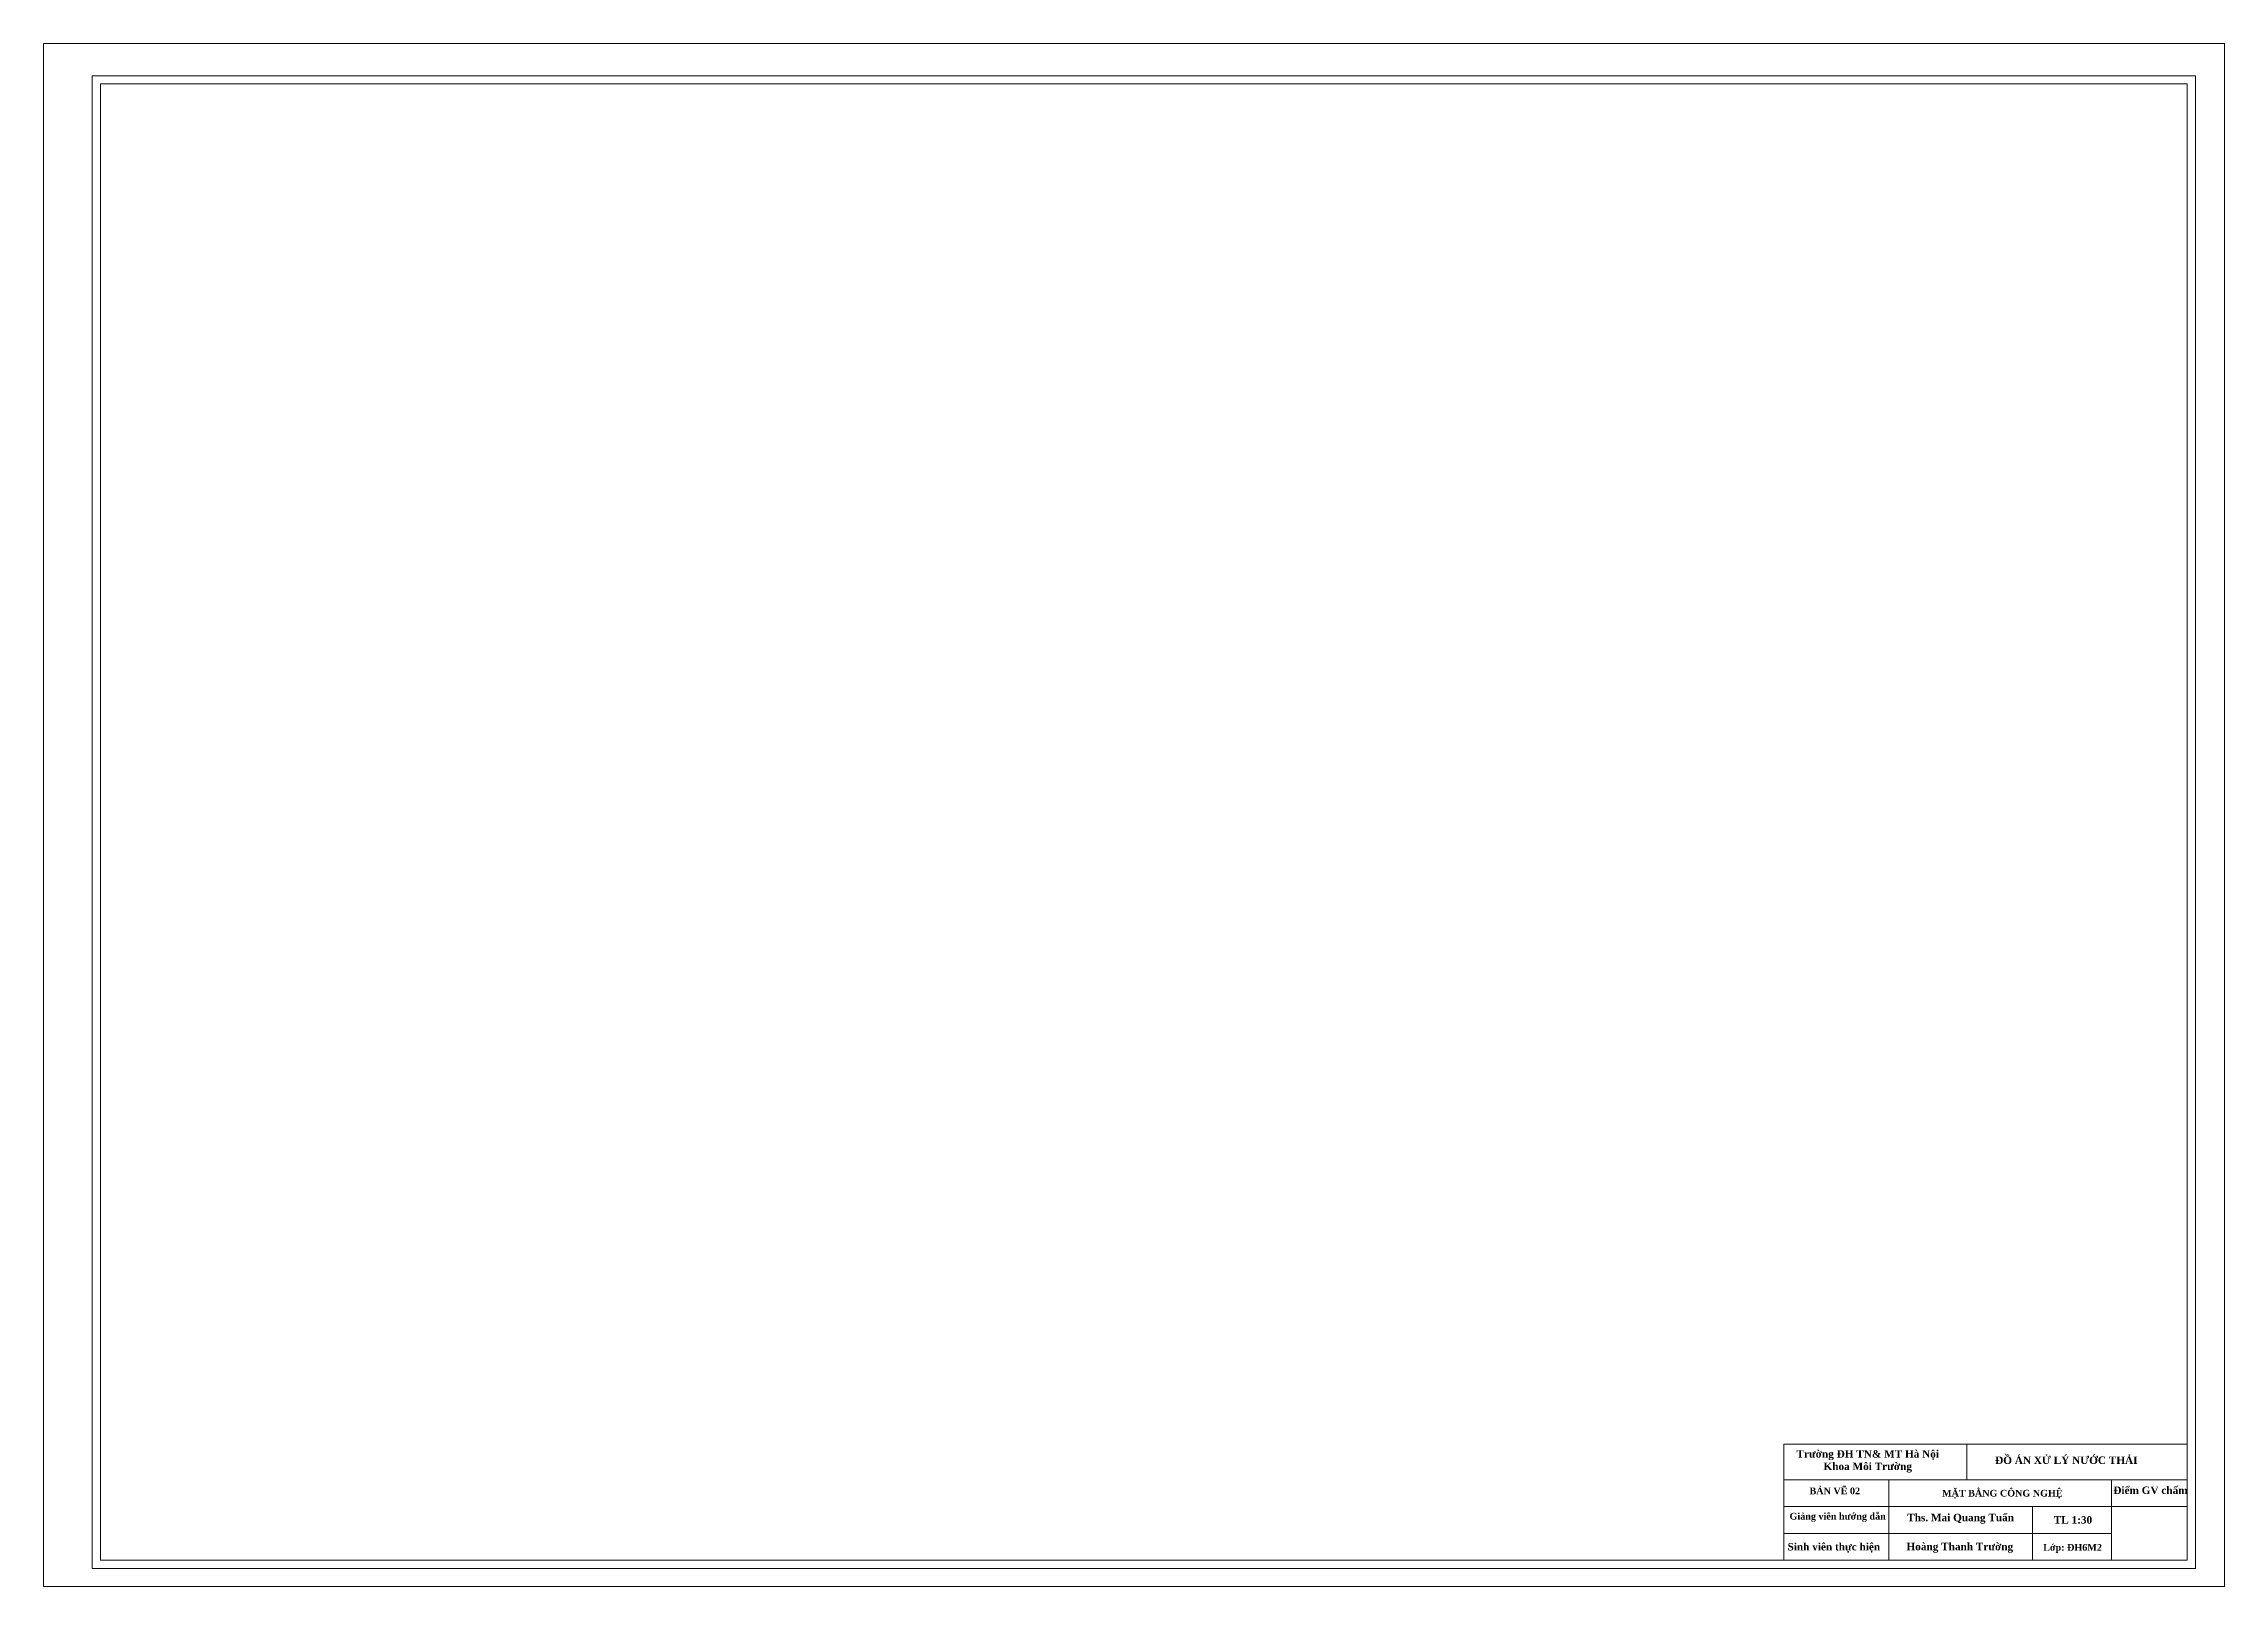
# Model space of a CAD drawing. Header units: millimetres. Extents: x 156917 to 182120, y -333531 to -315711.
import ezdxf

# ---------------------------------------------------------------- set-up
doc = ezdxf.new("R2010")
doc.units = ezdxf.units.MM
doc.header["$LTSCALE"] = 10
doc.header["$MEASUREMENT"] = 0
doc.layers.add('NETCHINH', color=1, linetype='Continuous', lineweight=50)
doc.styles.add('CHU', font='times.ttf', dxfattribs={"height": 700})

msp = doc.modelspace()

# ---------------------------------------------------------------- linework, layer by layer
at = {"layer": 'NETCHINH', "color": 5, "lineweight": 5}
for p, q in [((181694, -331888), (177029, -331888)), ((177029, -331888), (177029, -333229)), ((179144, -332300), (179144, -331888)), ((181694, -332300), (177029, -332300)), ((178240, -332300), (178240, -333229)), ((180816, -333229), (180816, -332300)), ((181694, -332610), (177029, -332610)), ((179901, -332610), (179901, -333229)), ((177029, -332919), (180816, -332919))]:
    msp.add_line(p, q, dxfattribs=at)
for points in [[(182120, -333531), (182120, -315711), (156917, -315711), (156917, -333531), (182120, -333531)], [(157573, -333229), (157573, -316176), (181691, -316176), (181691, -333229), (157573, -333229)]]:
    msp.add_lwpolyline(points, dxfattribs=at)
msp.add_lwpolyline([(157478, -333324), (181786, -333324), (181786, -316081), (157478, -316081)], close=True, dxfattribs=at)

# ---------------------------------------------------------------- texts
at = {"layer": 'NETCHINH', "lineweight": 5, "style": 'CHU'}
for s, insert, char_height, width, attachment_point in [('{\\fTimes New Roman|b1|i0|c0|p18;Trường ĐH TN& MT Hà Nội\\PKhoa Môi Trường}', (177998, -331958), 85.98, 1924.01, 2), ('{\\fTimes New Roman|b1|i0|c0|p18;ĐỒ ÁN\\fTimes New Roman|b1|i0|c163|p18; \\fTimes New Roman|b1|i0|c0|p18;XỬ LÝ NƯỚC THẢI}', (180293, -332031), 85.98, 2215.88, 2), ('{\\fTimes New Roman|b1|i0|c0|p18;BẢN VẼ 02}', (177325, -332390), 77.38, 821.57, 1), ('{\\fTimes New Roman|b1|i0|c0|p18;MẶT BẰNG CÔNG NGHỆ }', (178857, -332416), 77.38, 2186.01, 1), ('{\\fTimes New Roman|b1|i0|c0|p18;Điểm GV chấm}', (181265, -332378), 85.98, 1484.91, 2), ('{\\fTimes New Roman|b1|i0|c0|p18;Giảng viên hướng dẫn}', (177094, -332682), 77.38, 1086.73, 1), ('{\\fTimes New Roman|b1|i0|c0|p18;Ths. Mai Quang Tuấn}', (178454, -332693), 85.98, 2632.33, 1), ('{\\fTimes New Roman|b1|i0|c0|p18;TL 1:30}', (180148, -332720), 85.98, 821.57, 1), ('{\\fTimes New Roman|b1|i0|c0|p18;Sinh viên thực hiện}', (177071, -333030), 85.98, 1082.06, 1), ('{\\fTimes New Roman|b1|i0|c0|p18;Hoàng Thanh Trường}', (178446, -333028), 85.98, 1364.43, 1), ('{\\fTimes New Roman|b1|i0|c0|p18;Lớp: ĐH6M2}', (180026, -333042), 77.38, 821.57, 1)]:
    msp.add_mtext(s, dxfattribs=dict(at, insert=insert, char_height=char_height, width=width, attachment_point=attachment_point))

doc.saveas('drawing.dxf')
